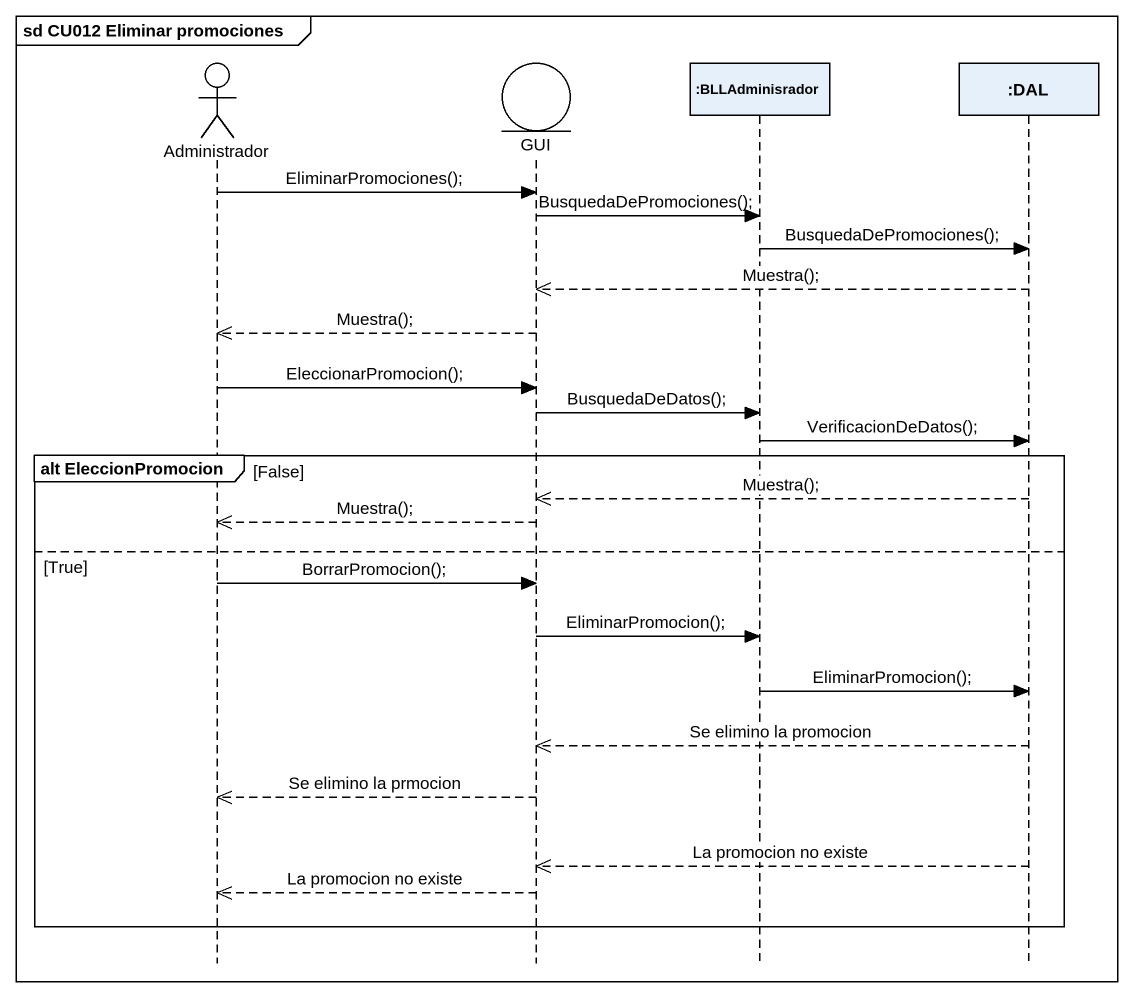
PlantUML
@startuml
mainframe sd CU012 Eliminar promociones
hide footbox
actor Administrador
entity GUI
participant ":BLLAdminisrador" as BLLAdminisrador
participant ":DAL" as DAL

Administrador -> GUI : EliminarPromociones();
GUI -> BLLAdminisrador : BusquedaDePromociones();
BLLAdminisrador -> DAL : BusquedaDePromociones();
DAL -->> GUI : Muestra();
GUI -->> Administrador : Muestra();
Administrador -> GUI : EleccionarPromocion();
GUI -> BLLAdminisrador : BusquedaDeDatos();
BLLAdminisrador -> DAL : VerificacionDeDatos();
group alt EleccionPromocion [False]
  DAL -->> GUI : Muestra();
  GUI -->> Administrador : Muestra();
else True
  Administrador -> GUI : BorrarPromocion();
  GUI -> BLLAdminisrador : EliminarPromocion();
  BLLAdminisrador -> DAL : EliminarPromocion();
  DAL -->> GUI : Se elimino la promocion
  GUI -->> Administrador : Se elimino la prmocion
  DAL -->> GUI : La promocion no existe
  GUI -->> Administrador : La promocion no existe
end
@enduml
